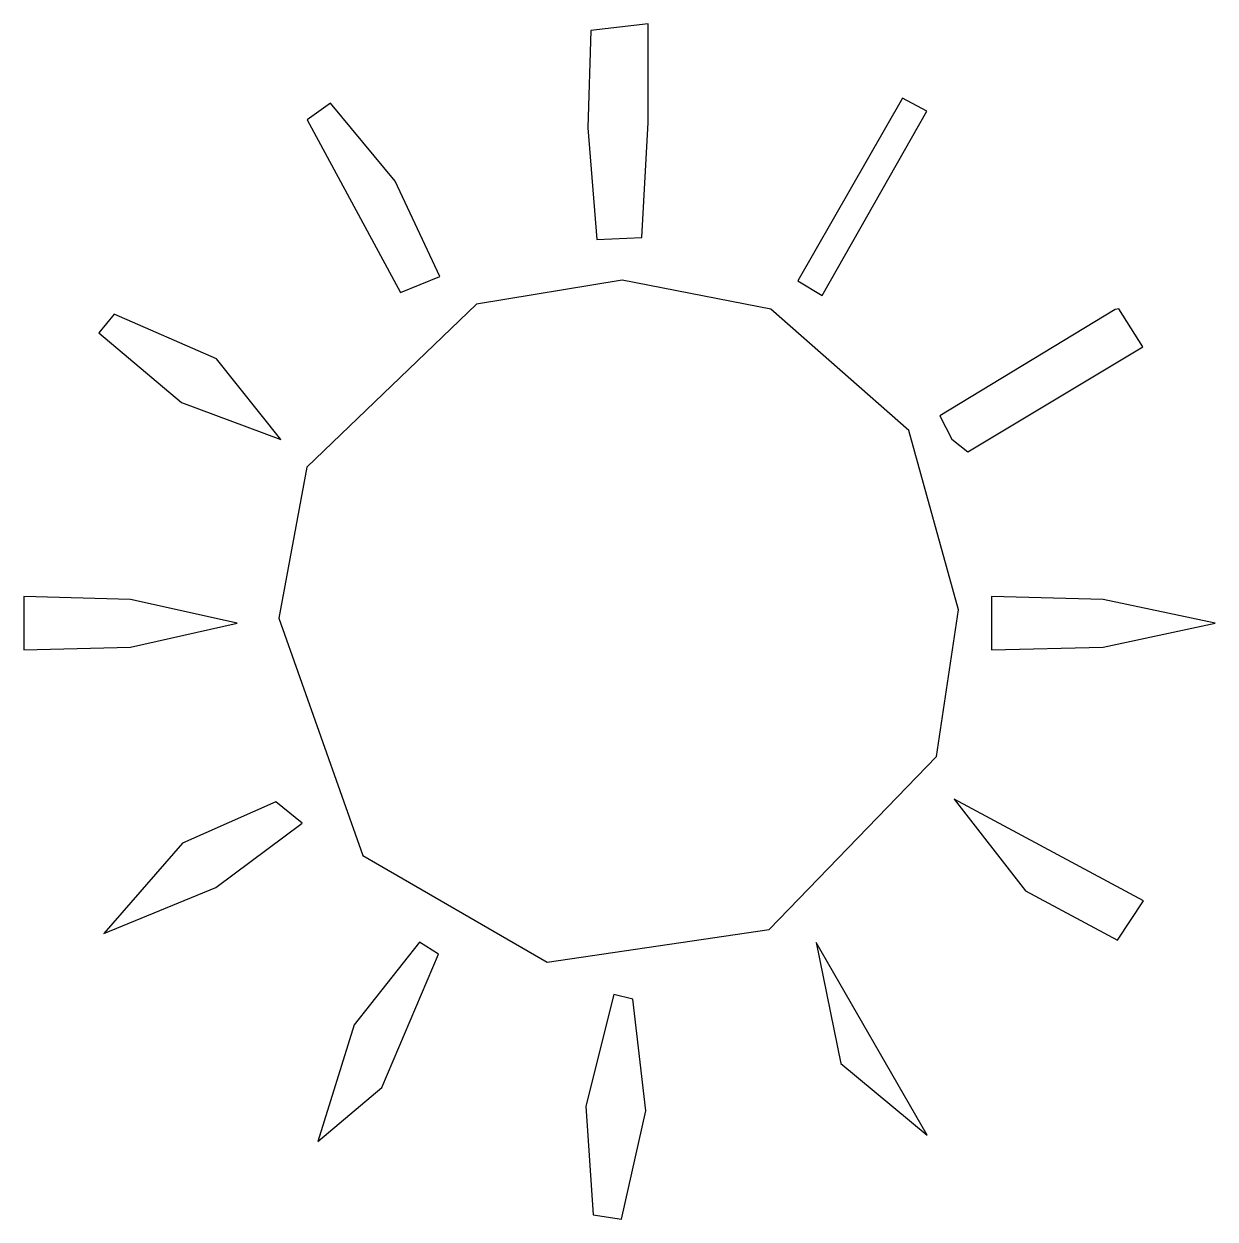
# Model space of a CAD drawing. Extents: x -7 to 58.9, y 14.2 to 93.5.
# Drawn here: x -0.792 to 1.183, y 91.45 to 93.433 of the extents above; entities that cross this region are included whole.
import ezdxf

# ---------------------------------------------------------------- set-up
doc = ezdxf.new("R2010")
doc.units = 0

msp = doc.modelspace()

# ---------------------------------------------------------------- linework, layer by layer
at = {"layer": 'Layer 1'}
for p, q in [((0.148276, 93.422181), (0.14328, 93.260832)), ((0.195723, 93.427639), (0.148276, 93.422181)), ((0.24317, 93.4331), (0.195723, 93.427639)), ((0.243161, 93.269457), (0.24317, 93.4331)), ((-0.283575, 93.301404), (-0.322361, 93.274142)), ((-0.176548, 93.172001), (-0.283575, 93.301404)), ((-0.283575, 93.301404), (-0.283575, 93.301404)), ((0.665281, 93.310032), (0.491531, 93.006642)), ((0.705653, 93.288228), (0.665281, 93.310033)), ((0.665281, 93.310033), (0.665281, 93.310032)), ((0.531632, 92.982345), (0.705653, 93.288228)), ((-0.322361, 93.274142), (-0.167449, 92.987534)), ((0.14328, 93.260832), (0.158351, 93.075354)), ((0.232691, 93.07852), (0.243161, 93.269457)), ((-0.102476, 93.014257), (-0.176548, 93.172001)), ((0.158351, 93.075354), (0.232691, 93.07852)), ((-0.167449, 92.987534), (-0.102476, 93.014257)), ((0.200035, 93.007854), (-0.041516, 92.968359)), ((0.446508, 92.959901), (0.200035, 93.007854)), ((0.200035, 93.007854), (0.200035, 93.007854)), ((0.491531, 93.006642), (0.531632, 92.982345)), ((-0.041516, 92.968359), (-0.323069, 92.697522)), ((0.675649, 92.758631), (0.446508, 92.959901)), ((1.01779, 92.959504), (0.726867, 92.782923)), ((1.023632, 92.960407), (1.01779, 92.959504)), ((1.063417, 92.897095), (1.023618, 92.960415)), ((1.023618, 92.960415), (1.023632, 92.960407)), ((-0.642168, 92.951779), (-0.667737, 92.920709)), ((-0.642159, 92.95178), (-0.642168, 92.951779)), ((-0.472789, 92.877508), (-0.642159, 92.95178)), ((-0.667737, 92.920709), (-0.530749, 92.804819)), ((0.773236, 92.723412), (1.063417, 92.897095)), ((-0.366064, 92.743353), (-0.472789, 92.877508)), ((-0.530749, 92.804819), (-0.366064, 92.743353)), ((0.726867, 92.782923), (0.746989, 92.744102)), ((0.758087, 92.461194), (0.675649, 92.758631)), ((0.746989, 92.744102), (0.773236, 92.723412)), ((-0.323069, 92.697522), (-0.369068, 92.447343)), ((-0.792059, 92.483064), (-0.792054, 92.4387)), ((-0.615202, 92.478174), (-0.792059, 92.483064)), ((0.812541, 92.48303), (0.812545, 92.4387)), ((0.998021, 92.478107), (0.812541, 92.48303)), ((-0.43835, 92.438747), (-0.615202, 92.478174)), ((1.1835, 92.438713), (0.998021, 92.478107)), ((-0.369068, 92.447343), (-0.229893, 92.053506)), ((0.721322, 92.217586), (0.758087, 92.461194)), ((-0.792054, 92.4387), (-0.792054, 92.3944)), ((-0.615202, 92.399319), (-0.43835, 92.438747)), ((0.812545, 92.4387), (0.812545, 92.3944)), ((0.998021, 92.399319), (1.1835, 92.438713)), ((-0.792054, 92.3944), (-0.615202, 92.399319)), ((0.812545, 92.3944), (0.998021, 92.399319)), ((0.44405, 91.93054), (0.721322, 92.217586)), ((0.750503, 92.147155), (0.869155, 91.994904)), ((1.064876, 91.978021), (0.750503, 92.147155)), ((0.750503, 92.147155), (0.750503, 92.147155)), ((-0.374027, 92.142335), (-0.528941, 92.073724)), ((-0.374026, 92.142335), (-0.374027, 92.142335)), ((-0.330623, 92.106884), (-0.374026, 92.142335)), ((-0.47354, 92.000295), (-0.330623, 92.106884)), ((-0.528941, 92.073724), (-0.659759, 91.923967)), ((-0.229893, 92.053506), (0.075485, 91.876554)), ((-0.659759, 91.923967), (-0.47354, 92.000295)), ((0.869155, 91.994904), (1.021809, 91.912949)), ((1.021809, 91.912949), (1.064876, 91.978021)), ((0.075485, 91.876554), (0.44405, 91.93054)), ((-0.136114, 91.909578), (-0.24449, 91.772424)), ((-0.136114, 91.909577), (-0.136114, 91.909578)), ((-0.104742, 91.89), (-0.136114, 91.909577)), ((0.521853, 91.908872), (0.56273, 91.708499)), ((0.521853, 91.908871), (0.521853, 91.908872)), ((0.705746, 91.589306), (0.521853, 91.908871)), ((-0.198355, 91.668363), (-0.104742, 91.89)), ((0.186249, 91.822873), (0.139643, 91.637429)), ((0.217886, 91.814954), (0.186243, 91.822874)), ((0.186243, 91.822874), (0.186249, 91.822873)), ((0.239448, 91.630049), (0.217886, 91.814954)), ((-0.24449, 91.772424), (-0.304643, 91.578825)), ((0.56273, 91.708499), (0.705746, 91.589306)), ((-0.304643, 91.578825), (-0.198355, 91.668363)), ((0.139643, 91.637429), (0.151863, 91.45741)), ((0.199313, 91.450199), (0.239448, 91.630049)), ((0.151863, 91.45741), (0.199313, 91.450199))]:
    msp.add_line(p, q, dxfattribs=at)

doc.saveas('drawing.dxf')
